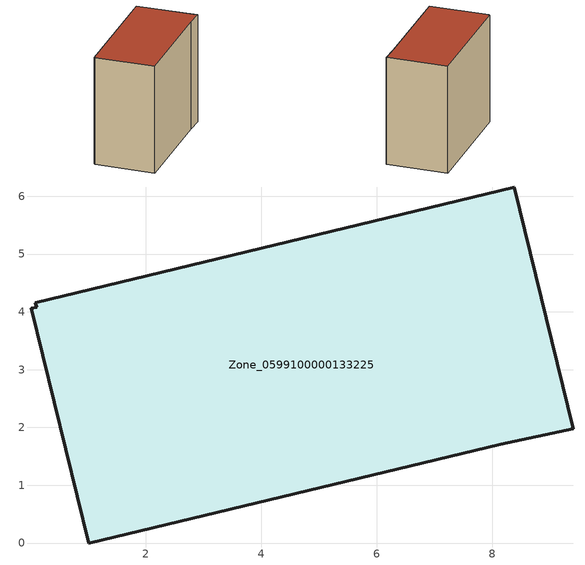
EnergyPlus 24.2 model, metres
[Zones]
Zone_0599100000133225
 floor ground (C_G): 0.02,4.06 0.11,4.08 0.09,4.15 8.38,6.16 9.4,1.98 8.14,1.71 1.01,0 z0
 wall outside (C_F): 9.4,1.98 8.38,6.16 0.09,4.15 0.11,4.08 0.02,4.06 1.01,0 8.14,1.71 9.4,1.98 z0:7.78
 roof outside (C_R): 0.11,4.08 0.02,4.06 1.01,0 8.14,1.71 9.4,1.98 8.38,6.16 0.09,4.15 z7.78
[BUILDING]
Pand.0599100000133225: North Axis=0; Terrain=City; Loads Convergence Tolerance Value=0.04; Temperature Convergence Tolerance Value=0.4; Solar Distribution=FullExterior; Maximum Number of Warmup Days=25; Minimum Number of Warmup Days=1
[Site:Location]
Rotterdam.The.Hague.AP_ZH_NLD Design_Conditions: Latitude=51.96; Longitude=4.45; Time Zone=1; Elevation=-4.5
[SITE:GROUNDTEMPERATURE:BUILDINGSURFACE]
18, 18, 18, 18, 18, 18, 18, 18, 18, 18, 18, 18
[MATERIAL] Thermal Absorptance=0.9; Solar Absorptance=0.7; Visible Absorptance=0.7
Name | Roughness | Thickness | Conductivity | Density | Specific Heat
G.TI.1946 | MediumSmooth | 0.15 | 1 | 540 | 1210
F.TI.1946 | Rough | 0.3 | 0.857143 | 1920 | 840
R.TI.1946 | MediumRough | 0.2 | 0.1 | 1500 | 1000
[CONSTRUCTION]
C_G: G.TI.1946
C_F: F.TI.1946
C_R: R.TI.1946
[ZONE]
Zone_0599100000133225: Type=1; Multiplier=1; Ceiling Height=Autocalculate; Volume=Autocalculate; Floor Area=autocalculate; Part of Total Floor Area=Yes
[ZONEINFILTRATION:DESIGNFLOWRATE]
Infil_Zone_0599100000133225: Zone or ZoneList or Space or SpaceList=Zone_0599100000133225; Schedule=AlwaysOn; Design Flow Rate Calculation Method=Flow/Area; Flow Rate per Floor Area=0.003; Constant Term Coefficient=1; Temperature Term Coefficient=0; Velocity Term Coefficient=0; Velocity Squared Term Coefficient=0
[HVACTEMPLATE:ZONE:IDEALLOADSAIRSYSTEM]
Zone_0599100000133225: Maximum Heating Supply Air Temperature=50; Minimum Cooling Supply Air Temperature=13; Maximum Heating Supply Air Humidity Ratio=0.0156; Minimum Cooling Supply Air Humidity Ratio=0.0077; Heating Limit=NoLimit; Cooling Limit=NoLimit; Dehumidification Control Type=ConstantSensibleHeatRatio; Cooling Sensible Heat Ratio=0.7; Dehumidification Setpoint=60; Humidification Control Type=None; Humidification Setpoint=30; Outdoor Air Method=None; Outdoor Air Flow Rate per Person=0.00944; Outdoor Air Flow Rate per Zone Floor Area=0; Outdoor Air Flow Rate per Zone=0; Demand Controlled Ventilation Type=None; Outdoor Air Economizer Type=NoEconomizer; Heat Recovery Type=None; Sensible Heat Recovery Effectiveness=0.7; Latent Heat Recovery Effectiveness=0.65
[ZONECONTROL:THERMOSTAT]
ThermostatControl_Zone_0599100000133225: Zone or ZoneList=Zone_0599100000133225; Control Type Schedule=DualSetpointControlType; Control 1=Thermostat_Zone_0599100000133225; Temperature Difference Between Cutout And Setpoint=0
[THERMOSTATSETPOINT:DUALSETPOINT]
Thermostat_Zone_0599100000133225: Heating Setpoint Temperature Schedule=HeatingSetpoint_Zone_0599100000133225; Cooling Setpoint Temperature Schedule=CoolingSetpoint_Zone_0599100000133225
[SCHEDULE:COMPACT]
HeatingSetpoint_Zone_0599100000133225: Through: 12/31, For: AllDays, Until: 24:00, 21
CoolingSetpoint_Zone_0599100000133225: Through: 12/31, For: AllDays, Until: 24:00, 24
DualSetpointControlType: Through: 12/31, For: AllDays, Until: 24:00, 4
AlwaysOn: Through: 12/31, For: AllDays, Until: 24:00, 1
